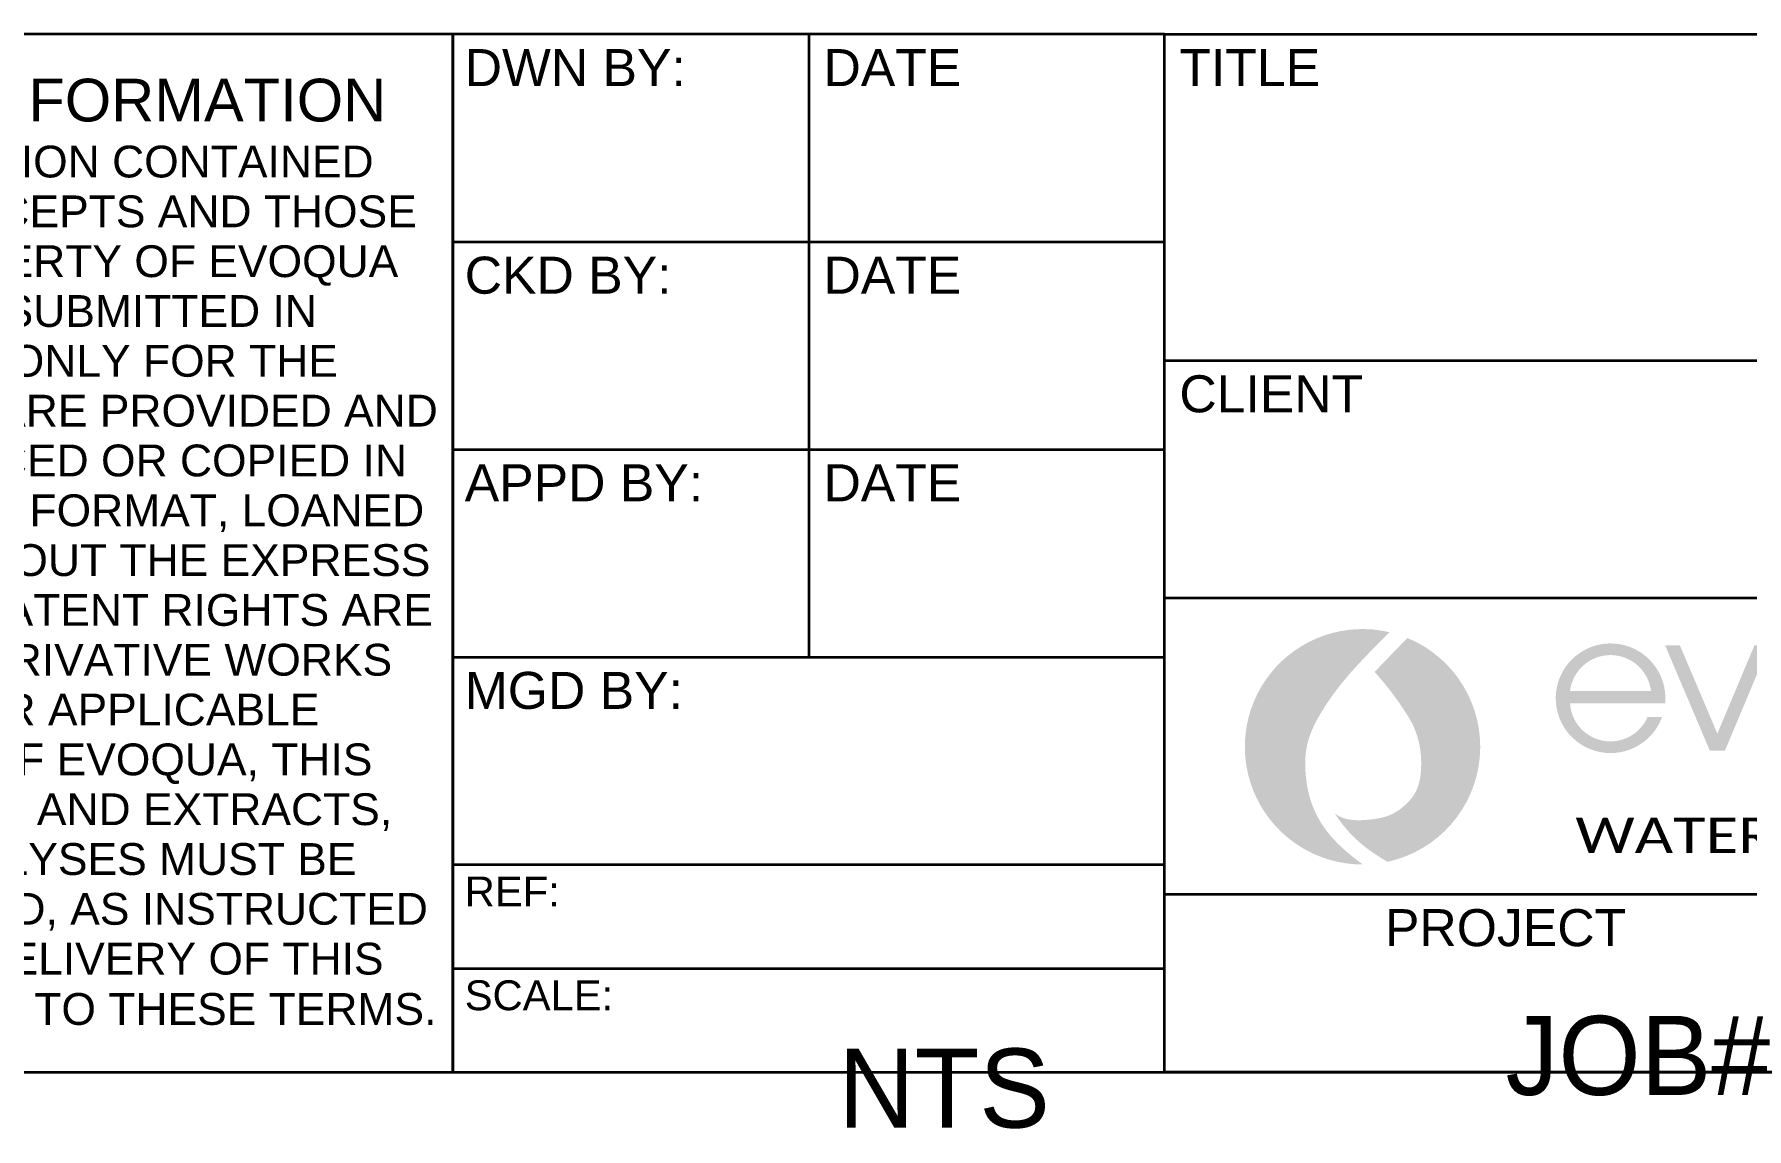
# Model space of a CAD drawing. Header units: inches. Extents: x 19 to 503, y 6 to 322.
# Drawn here: x 371.1 to 425.3, y 5.7 to 40.3 of the extents above; entities that cross this region are included whole.
import ezdxf
from ezdxf.enums import TextEntityAlignment as Align

# ---------------------------------------------------------------- set-up
doc = ezdxf.new("R2018")
doc.units = ezdxf.units.IN
doc.header["$LTSCALE"] = 15
doc.header["$MEASUREMENT"] = 0
doc.layers.get('0').update_dxf_attribs({"lineweight": 25})
for name, color, linetype, lineweight in [('Border', 7, 'Continuous', 35), ('Hatch', 7, 'Continuous', 18), ('Title', 7, 'Continuous', 35)]:
    doc.layers.add(name, color=color, linetype=linetype, lineweight=lineweight)
doc.styles.get("Standard").update_dxf_attribs({"font": 'arial.ttf'})
doc.styles.add('Standard A-B-C', font='arial.ttf')
doc.styles.add('Standard D-E', font='arial.ttf')

# ---------------------------------------------------------------- blocks, each defined once
blk = doc.blocks.new('Borders 22x34_D')
at = {"layer": 'Border'}
blk.add_line((1.25, 0.4999999999999998), (33.5, 0.4999999999999999), dxfattribs=at)
blk = doc.blocks.new('Title Blocks D-E')
at = {"layer": 'Hatch'}
h = blk.add_hatch(color=256, dxfattribs=at)
edge = h.paths.add_edge_path()
edge.add_arc((19.98189101367876, 9.943906092784042), 0.2480719103066371, 76.67904422196989, 270.1894755167525)
edge.add_spline(control_points=[(19.98271137895041, 9.695835538940974), (19.95345309105183, 9.716895074018595), (19.90706101172811, 9.757582681646385), (19.87700493049096, 9.809075822364122), (19.86340140199017, 9.859645821546861), (19.85905807307129, 9.913599619973075), (19.86446310478937, 9.954909505000881), (19.8816433844362, 9.996605463722519), (19.91586083952322, 10.05094746716277), (19.94824109578481, 10.09215870240479), (19.99280924253348, 10.13969271243175), (20.03904818574205, 10.18530354588766)], knot_values=[1, 1, 1, 1, 1, 2, 3, 4, 5, 6, 7, 8, 9, 9, 9, 9, 9], degree=4, periodic=0)
h = blk.add_hatch(color=256, dxfattribs=at)
edge = h.paths.add_edge_path()
edge.add_line((20.07652725733046, 10.17321735301929), (20.00727756033102, 10.10174476056733))
edge.add_spline(control_points=[(20.00727756033102, 10.10174476056733), (20.03914590152676, 10.06589463365678), (20.06205326464902, 10.03231709591344), (20.07977724453722, 10.00633734431644), (20.09291840155609, 9.982728954174325), (20.10645438168407, 9.938139373098876), (20.10645438168407, 9.885254681356948), (20.0973312580813, 9.844655972069827), (20.06500654201578, 9.813293603220147), (20.03456712345327, 9.793429472069839), (19.98866453348985, 9.788065841916373), (19.94298954232558, 9.788065841916373), (19.92328802309256, 9.80336153764499)], knot_values=[1, 1, 1, 1, 1, 2, 3, 4, 5, 6, 7, 8, 9, 10, 10, 10, 10, 10], degree=4, periodic=0)
edge.add_spline(control_points=[(19.92328802309256, 9.80336153764499), (19.94541699423018, 9.76971769391496), (19.96808223500112, 9.745075690320038), (19.99617440364807, 9.723795472653753), (20.03456712345327, 9.701491365215341)], knot_values=[1, 1, 1, 1, 1, 2, 2, 2, 2, 2], degree=4, periodic=0)
edge.add_arc((19.98189101367876, 9.943906092784042), 0.248071910306636, 282.2596405573036, 427.574169988247)
h = blk.add_hatch(color=256, dxfattribs=at)
edge = h.paths.add_edge_path(flags=0)
edge.add_arc((20.50451582386743, 10.0511933714257), 0.08593673129867534, 6.776661522110381, 173.2233384778896)
edge.add_line((20.41917947616973, 10.06133386194242), (20.58985217156513, 10.06133386194242))
edge = h.paths.add_edge_path()
edge.add_arc((20.50465952519584, 10.04614204808804), 0.1155461320437756, 354.8678353908406, 699.9288679324424)
edge.add_line((20.61318822665002, 10.00648817575572), (20.58256276585194, 10.00648817575572))
edge.add_arc((20.50435126089575, 10.04054076796844), 0.0853030980909805, 183.1818174345895, 336.47212022216326, ccw=False)
edge.add_line((20.41917966361967, 10.035806049248), (20.61974243338927, 10.035806049248))
blk.add_hatch(color=256, dxfattribs=at).paths.add_polyline_path([(20.83882920677774, 10.1574384630601), (20.74579721742829, 9.936036758994819), (20.71370478699376, 9.936036758994819), (20.61974243338927, 10.1574384630601), (20.65090274812042, 10.1574384630601), (20.72975100221102, 9.971649823795975), (20.80781854366126, 10.1574384630601)])
at = {"layer": 'Title'}
for p, q in [((18.06458223216816, 11.4454762342088), (15.25208223216816, 11.4454762342088)), ((19.56458223216816, 11.4454762342088), (18.06458223216816, 11.4454762342088)), ((18.06458223216816, 11.4454762342088), (18.06458223216816, 9.257976234208797)), ((18.06458223216816, 9.257976234208797), (18.06458223216816, 11.4454762342088)), ((18.81458223216816, 11.4454762342088), (18.81458223216816, 10.1329762342088)), ((19.56458223216816, 11.4454762342088), (25.75208223216816, 11.4454762342088)), ((19.56458223216816, 9.257976234208797), (19.56458223216816, 11.4454762342088)), ((19.56458223216816, 9.257976234208797), (19.56458223216816, 11.4454762342088)), ((18.06458223216816, 11.0079762342088), (19.56458223216816, 11.0079762342088)), ((19.56458223216816, 10.7579762342088), (25.75208223216816, 10.7579762342088)), ((18.06458223216816, 10.5704762342088), (19.56458223216816, 10.5704762342088)), ((19.56458223216816, 10.2579762342088), (25.75208223216816, 10.2579762342088)), ((18.06458223216816, 10.1329762342088), (19.56458223216816, 10.1329762342088)), ((18.06458223216816, 9.695476234208797), (19.56458223216816, 9.695476234208797)), ((19.56458223216816, 9.632976234208797), (25.75208223216816, 9.632976234208797)), ((18.06458223216816, 9.476726234208797), (19.56458223216816, 9.476726234208797)), ((15.25208223216816, 9.257976234208797), (18.06458223216816, 9.257976234208797)), ((18.06458223216816, 9.257976234208797), (19.56458223216816, 9.257976234208797)), ((25.75208223216816, 9.257976234208797), (19.56458223216816, 9.257976234208797))]:
    blk.add_line(p, q, dxfattribs=at)
for s, insert, char_height, attachment_point, style in [('\\fArial|b0|i0;\\H0.0780;DWN BY:', (18.08958223216816, 11.4142262342088), 0.07799999920401986, 1, 'Standard A-B-C'), ('\\fArial|b0|i0;\\H0.0780;DATE', (18.84583223216816, 11.4142262342088), 0.07799999920401986, 1, 'Standard A-B-C'), ('\\fArial|b0|i0;\\H0.0780;TITLE', (19.59583223216816, 11.4142262342088), 0.07799999920401986, 1, 'Standard A-B-C'), ('\\fArial|b0|i0;\\H0.0780;CKD BY:', (18.08958223216816, 10.9767262342088), 0.07799999920401986, 1, 'Standard A-B-C'), ('\\fArial|b0|i0;\\H0.0780;DATE', (18.84583223216816, 10.9767262342088), 0.07799999920401986, 1, 'Standard A-B-C'), ('\\fArial|b0|i0;\\H0.0780;CLIENT', (19.59583223216816, 10.7267262342088), 0.07799999920401986, 1, 'Standard A-B-C'), ('\\fArial|b0|i0;\\H0.0780;DATE', (18.84583223216816, 10.5392262342088), 0.07799999920401986, 1, 'Standard A-B-C'), ('\\fArial|b0|i0;\\H0.0780;MGD BY:', (18.08958223216816, 10.1017262342088), 0.07799999920401986, 1, 'Standard A-B-C'), ('\\fCalibri|b0|i0;\\W1.20;\\H0.0750;WATER TECHNOLOGIES', (21.77234922199468, 9.794773761189376), 0.07500000239357234, 3, 'Standard D-E'), ('\\fArial|b0|i0;\\H0.0630;REF:', (18.08958223216816, 9.670476234208797), 0.06299999755198561, 1, 'Standard A-B-C'), ('\\fArial|b0|i0;\\H0.0780;PROJECT', (20.28333223216816, 9.6017262342088), 0.07799999920401986, 2, 'Standard A-B-C'), ('\\fArial|b0|i0;\\H0.0630;SCALE:', (18.08958223216816, 9.451726234208797), 0.06299999755198561, 1, 'Standard A-B-C')]:
    blk.add_mtext(s, dxfattribs=dict(at, insert=insert, char_height=char_height, attachment_point=attachment_point, style=style))
at = {"layer": 'Title', "insert": (16.67048464356042, 11.3517262342088), "char_height": 0.06000000074153809, "width": 2.725909075399083, "attachment_point": 2, "line_spacing_factor": 0.7571007013320923, "style": 'Standard A-B-C'}
blk.add_mtext('\\pxsm0.94;\\fArial|b0|i0;\\H0.0900;COMPANY CONFIDENTIAL INFORMATION\\P\\fArial|b0|i0;\\H0.0670;THIS DOCUMENT AND ALL INFORMATION CONTAINED HEREIN, INCLUDING THE DESIGN CONCEPTS AND THOSE ARISING THEREFROM ARE THE PROPERTY OF EVOQUA AND/OR ITS AFFILIATES AND ARE SUBMITTED IN CONFIDENCE. THEY MAY BE USED ONLY FOR THE EXPRESS PURPOSE FOR WHICH THEY ARE PROVIDED AND MUST NOT BE DISCLOSED, REPRODUCED OR COPIED IN ANY FORM, INCLUDING IN ELECTRONIC FORMAT, LOANED OR USED IN ANY OTHER MANNER WITHOUT THE EXPRESS WRITTEN CONSENT OF EVOQUA. ALL PATENT RIGHTS ARE RESERVED. THIS DOCUMENT AND DERIVATIVE WORKS THEREOF ARE PROTECTED UNDER APPLICABLE COPYRIGHT LAWS. UPON DEMAND OF EVOQUA, THIS DOCUMENT, ALONG WITH ALL COPIES AND EXTRACTS, AND ALL RELATED NOTES AND ANALYSES MUST BE RETURNED TO EVOQUA OR DESTROYED, AS INSTRUCTED BY EVOQUA. ACCEPTANCE OF THE DELIVERY OF THIS DOCUMENT CONSTITUTES AGREEMENT TO THESE TERMS\\fArial|b0|i0;\\H0.0680;.', dxfattribs=at)
at = {"layer": 'Title', "insert": (18.08958223216816, 10.5392262342088), "char_height": 0.07799999920401986, "attachment_point": 1, "line_spacing_factor": 3.028467655181885, "style": 'Standard A-B-C'}
blk.add_mtext('\\fArial|b0|i0;\\H0.0780;APPD BY:\\P', dxfattribs=at)
at = {"layer": 'Title', "lineweight": 30, "flags": 104}
for tag, height, p in [('DESIGNER', 0.09399999783733698, (18.43958223216816, 11.1407762342088)), ('CREATION_DATE', 0.09399999783733698, (19.18958223216816, 11.1407762342088)), ('CHECKED_BY', 0.09399999783733698, (18.43958223216816, 10.7032762342088)), ('CHECKED_DATE', 0.09399999783733698, (19.18958223216816, 10.7032762342088)), ('ENG_APPROVED_BY', 0.09399999783733698, (18.43958223216816, 10.2657762342088)), ('ENG_APPROVAL_DATE', 0.09399999783733698, (19.18958223216816, 10.2657762342088)), ('MANAGER', 0.09399999783733698, (18.81458223216816, 9.828276234208797)), ('REVISION_NUMBER', 0.1200000014830762, (25.56458223216816, 9.376776234208798)), ('PROJECT', 0.1200000014830762, (20.28333223216816, 9.376776234208798)), ('PART_NUMBER', 0.1200000014830762, (21.72083223216816, 9.376776234208798)), ('@DMS_Reference', 0.1200000014830762, (23.31458223216816, 9.376776234208798)), ('Sheet_Number', 0.1200000014830762, (24.50208223216816, 9.376776234208798)), ('Number_of_sheets', 0.12466666970666, (25.06458223216816, 9.376776234208798))]:
    blk.add_attdef(tag, text='', height=height, dxfattribs=at).set_placement(p, align=Align.MIDDLE_CENTER)
for tag, p in [('!Reference', (18.87708223216816, 9.526726234208796)), ('Scale_1', (18.87708223216816, 9.307976234208798))]:
    blk.add_attdef(tag, text='', height=0.07799999920401986, dxfattribs=at).set_placement(p, align=Align.BOTTOM_CENTER)

msp = doc.modelspace()

# ---------------------------------------------------------------- block references
at = {"xscale": 15, "yscale": 15, "zscale": 15}
msp.add_blockref('Borders 22x34_D', (0, 0), dxfattribs=at)
ref = msp.add_blockref('Title Blocks D-E', (113.3988689905871, -131.369643513132), dxfattribs=dict(xscale=15, yscale=15, zscale=15))
lines = msp.add_mtext('JOB#', dxfattribs={"layer": 'Title', "insert": (417.6488524731095, 9.282), "char_height": 2.5, "attachment_point": 1})
ref.add_attrib('PROJECT', '', (417.6488524731095, 9.282), dxfattribs={"flags": 104}).embed_mtext(lines)
lines = msp.add_mtext('NTS', dxfattribs={"layer": 'Title', "insert": (396.5551024731094, 8.249999999999991), "char_height": 2.5, "attachment_point": 1})
ref.add_attrib('Scale_1', '', (396.5551024731094, 8.249999999999991), dxfattribs={"flags": 104}).embed_mtext(lines)

doc.saveas('drawing.dxf')
